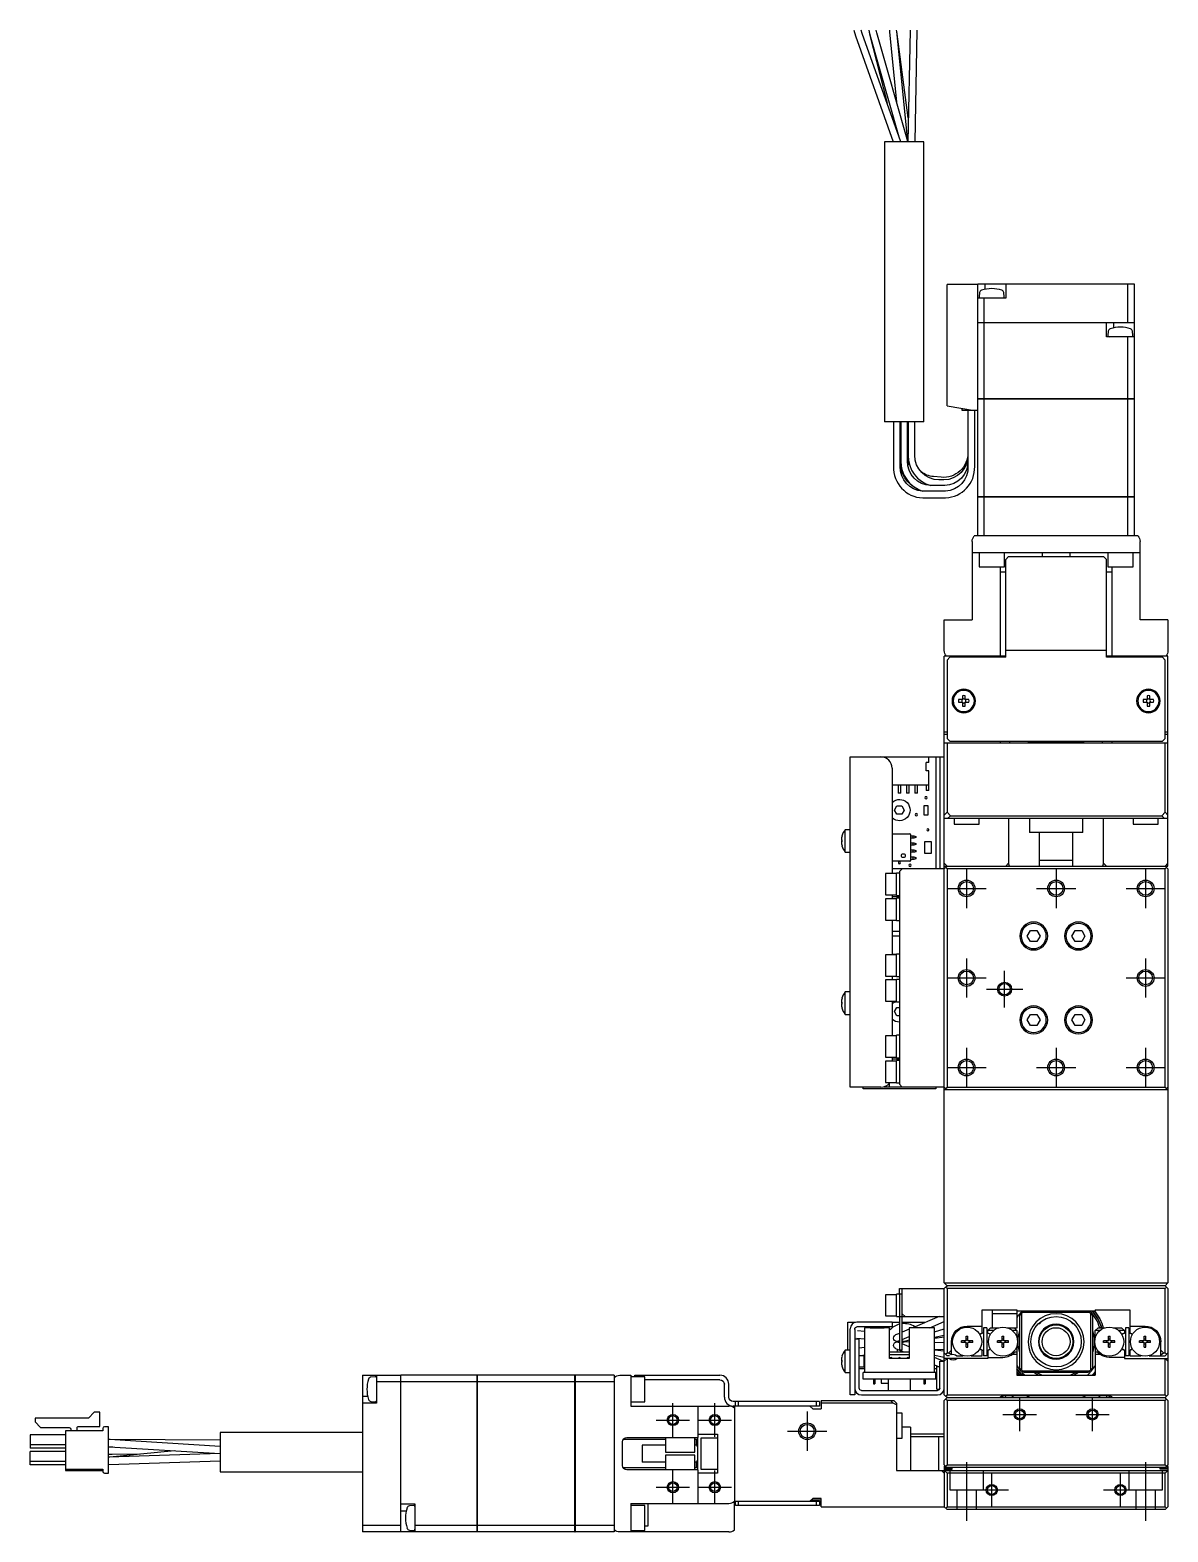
# Model space of a CAD drawing. Extents: x 0 to 1102, y -8 to 887.
# Drawn here: x 322.8 to 526.2, y 10 to 278.4 of the extents above; entities that cross this region are included whole.
import ezdxf

# ---------------------------------------------------------------- set-up
doc = ezdxf.new("R2010")
doc.units = 0
doc.header["$LTSCALE"] = 0.5
doc.linetypes.add('CENTER', pattern=[50.8, 31.75, -6.35, 6.35, -6.35])
doc.linetypes.add('DASHED', pattern=[19.05, 12.7, -6.35])
for name, color, linetype in [('MSM_CENTER', 1, 'CENTER'), ('MSM_CONTINUOUS', 7, 'CONTINUOUS'), ('MSM_DASHED', 4, 'DASHED'), ('MSM_NARROW', 5, 'CONTINUOUS')]:
    doc.layers.add(name, color=color, linetype=linetype)

msp = doc.modelspace()

# ---------------------------------------------------------------- linework, layer by layer
at = {"layer": 'MSM_CENTER'}
for p, q in [((490.18, 128.5), (490.18, 121.5)), ((506.18, 128.5), (506.18, 121.5)), ((522.18, 128.5), (522.18, 121.5)), ((486.68, 125), (493.68, 125)), ((502.68, 125), (509.68, 125)), ((518.68, 125), (525.68, 125)), ((490.18, 112.5), (490.18, 105.5)), ((496.98, 103.75), (496.98, 110.25)), ((522.18, 112.5), (522.18, 105.5)), ((486.68, 109), (493.68, 109)), ((518.68, 109), (525.68, 109)), ((493.73, 107), (500.23, 107)), ((490.18, 96.5), (490.18, 89.5)), ((506.18, 96.5), (506.18, 89.5)), ((522.18, 96.5), (522.18, 89.5)), ((486.68, 93), (493.68, 93)), ((502.68, 93), (509.68, 93)), ((518.68, 93), (525.68, 93)), ((437.68, 27), (437.68, 33)), ((445.18, 27), (445.18, 33)), ((499.68, 28), (499.68, 34)), ((512.68, 28), (512.68, 34)), ((434.68, 30), (440.68, 30)), ((442.18, 30), (448.18, 30)), ((461.68, 31.5), (461.68, 24.5)), ((496.68, 31), (502.68, 31)), ((509.68, 31), (515.68, 31)), ((458.18, 28), (465.18, 28)), ((490.18, 22.5), (490.18, 12)), ((522.18, 22.5), (522.18, 12)), ((437.68, 15), (437.68, 21)), ((445.18, 15), (445.18, 21)), ((494.68, 14.5), (494.68, 20.5)), ((517.68, 14.5), (517.68, 20.5)), ((434.68, 18), (440.68, 18)), ((442.18, 18), (448.18, 18)), ((491.68, 17.5), (497.68, 17.5)), ((514.68, 17.5), (520.68, 17.5))]:
    msp.add_line(p, q, dxfattribs=at)
at = {"layer": 'MSM_CONTINUOUS'}
for p, q in [((470.04, 278.4), (470.3, 277.37)), ((470.3, 277.37), (477.04, 258.4)), ((471.53, 277.8), (471.36, 278.4)), ((471.53, 277.8), (471.36, 278.4)), ((478.41, 258.4), (471.53, 277.8)), ((472.71, 278.4), (472.85, 277.64)), ((472.72, 278.4), (472.89, 277.55)), ((472.85, 277.64), (475.96, 265.33)), ((472.89, 277.55), (478.08, 259.34)), ((474.14, 277.91), (474.03, 278.4)), ((479.68, 258.49), (474.14, 277.91)), ((476.38, 278.4), (476.41, 277.99)), ((476.41, 277.99), (477.65, 265.58)), ((477.71, 278.12), (477.68, 278.4)), ((479.76, 262.7), (477.71, 278.16)), ((479.67, 258.52), (477.71, 278.12)), ((480.07, 278.32), (479.68, 258.4)), ((480.07, 278.4), (480.07, 278.32)), ((480.07, 278.4), (480.07, 278.25)), ((480.98, 258.4), (481.37, 278.29)), ((481.37, 278.29), (481.37, 278.4)), ((482.53, 258.4), (475.53, 258.4)), ((475.53, 258.4), (475.53, 208.4)), ((482.53, 208.4), (482.53, 258.4)), ((486.68, 211.26), (486.68, 232.9)), ((492.18, 232.9), (486.68, 232.9)), ((492.18, 195), (492.18, 233)), ((520.18, 233), (492.18, 233)), ((492.51, 231.48), (492.44, 230.71)), ((493.43, 233), (493.43, 232.06)), ((496.91, 230.71), (496.84, 231.48)), ((497.18, 233), (497.18, 230.5)), ((519.02, 226.11), (519.02, 233)), ((520.18, 226.11), (520.18, 233)), ((497.18, 230.5), (492.18, 230.5)), ((493.33, 226.11), (493.33, 230.5)), ((492.18, 226.11), (520.18, 226.11)), ((520.18, 226.1), (492.18, 226.1)), ((492.19, 226.1), (492.19, 226.11)), ((493.33, 226.1), (493.33, 226.11)), ((493.33, 212.5), (493.33, 226.1)), ((515.18, 223.6), (515.18, 226.1)), ((516.43, 226.1), (516.43, 225.17)), ((519.01, 226.1), (519.01, 226.11)), ((520.17, 226.1), (520.17, 226.11)), ((520.18, 212.5), (520.18, 226.1)), ((520.18, 223.6), (515.18, 223.6)), ((515.51, 224.59), (515.44, 223.82)), ((519.02, 212.5), (519.02, 223.6)), ((519.91, 223.82), (519.84, 224.59)), ((492.18, 212.5), (520.18, 212.5)), ((520.18, 212.49), (492.18, 212.49)), ((492.19, 212.5), (492.19, 212.49)), ((493.33, 212.5), (493.33, 212.49)), ((493.33, 195), (493.33, 212.49)), ((519.01, 212.5), (519.01, 212.49)), ((519.02, 195), (519.02, 212.49)), ((520.17, 212.5), (520.17, 212.49)), ((520.18, 195), (520.18, 212.49)), ((486.68, 211.26), (491.58, 210.4)), ((489.38, 210.4), (489.38, 210.79)), ((492.18, 210.4), (489.38, 210.4)), ((490.43, 210.4), (490.43, 200.4)), ((491.63, 200.4), (491.63, 210.4)), ((482.53, 208.4), (475.53, 208.4)), ((477.13, 208.4), (477.13, 200.4)), ((478.33, 200.4), (478.33, 208.4)), ((478.43, 208.4), (478.43, 201.4)), ((479.63, 201.4), (479.63, 208.4)), ((479.73, 208.4), (479.73, 201.4)), ((480.93, 202.4), (480.93, 208.4)), ((479.78, 200.69), (479.63, 201.9)), ((479.73, 201.4), (479.78, 200.69)), ((490.43, 202.88), (490.42, 202.64)), ((478.53, 199.86), (478.76, 199.46)), ((479.78, 200.69), (479.78, 200.67)), ((479.78, 200.67), (479.78, 200.69)), ((482.33, 196.01), (482.37, 196)), ((486.42, 196), (482.33, 196)), ((486.26, 197), (483.79, 197)), ((485.66, 198.48), (484.27, 198.6)), ((486.11, 198), (485.24, 198)), ((482.33, 194.8), (486.42, 194.8)), ((492.18, 195), (520.18, 195)), ((492.18, 188), (492.18, 194.99)), ((520.18, 194.99), (492.18, 194.99)), ((492.19, 195), (492.19, 194.99)), ((493.33, 195), (493.33, 194.99)), ((493.33, 188), (493.33, 194.99)), ((519.01, 195), (519.01, 194.99)), ((519.02, 188), (519.02, 194.99)), ((520.17, 195), (520.17, 194.99)), ((520.18, 188), (520.18, 194.99)), ((520.79, 188), (491.56, 188)), ((491.18, 187), (491.18, 173)), ((521.18, 173), (521.18, 187)), ((521.18, 185), (491.18, 185)), ((492.43, 185), (492.43, 182.5)), ((496.93, 182.5), (496.93, 185)), ((497.68, 184.3), (497.18, 183.8)), ((497.18, 166.3), (497.18, 183.8)), ((497.68, 184.3), (514.68, 184.3)), ((503.68, 185), (503.68, 184.3)), ((508.68, 184.3), (508.68, 185)), ((515.18, 183.8), (514.68, 184.3)), ((515.18, 166.3), (515.18, 183.8)), ((515.43, 185), (515.43, 182.5)), ((519.93, 182.5), (519.93, 185)), ((492.43, 182.5), (496.93, 182.5)), ((496.18, 182.5), (496.18, 166.3)), ((497.18, 181.5), (496.18, 181.5)), ((516.18, 181.5), (515.18, 181.5)), ((515.43, 182.5), (519.93, 182.5)), ((516.18, 166.3), (516.18, 182.5)), ((486.18, 167.5), (486.18, 173)), ((486.18, 173), (491.18, 173)), ((526.18, 173), (521.18, 173)), ((526.18, 173), (526.18, 167.5)), ((497.18, 166.5), (486.18, 166.5)), ((486.18, 54.5), (486.18, 166.5)), ((515.18, 167.5), (497.18, 167.5)), ((526.18, 166.5), (515.18, 166.5)), ((526.18, 129), (526.18, 166.5)), ((487.18, 166.3), (486.68, 165.8)), ((486.68, 165.8), (486.68, 151.8)), ((497.18, 166.3), (487.18, 166.3)), ((525.18, 166.3), (515.18, 166.3)), ((525.68, 165.8), (525.18, 166.3)), ((525.68, 151.8), (525.68, 165.8)), ((489.44, 158.74), (488.76, 158.74)), ((489.44, 159.42), (489.44, 158.74)), ((489.92, 158.74), (489.92, 159.42)), ((490.59, 158.74), (489.92, 158.74)), ((522.44, 158.74), (521.76, 158.74)), ((522.44, 159.42), (522.44, 158.74)), ((522.92, 158.74), (522.92, 159.42)), ((523.59, 158.74), (522.92, 158.74)), ((488.76, 158.26), (489.44, 158.26)), ((489.44, 158.26), (489.44, 157.58)), ((489.92, 158.26), (490.59, 158.26)), ((489.92, 157.58), (489.92, 158.26)), ((521.76, 158.26), (522.44, 158.26)), ((522.44, 158.26), (522.44, 157.58)), ((522.92, 158.26), (523.59, 158.26)), ((522.92, 157.58), (522.92, 158.26)), ((486.18, 153), (486.68, 153)), ((525.68, 153), (526.18, 153)), ((486.68, 152.5), (486.18, 152.5)), ((486.18, 151), (526.18, 151)), ((486.68, 151.8), (487.18, 151.3)), ((486.68, 151), (486.68, 138.61)), ((487.18, 151.3), (525.18, 151.3)), ((496.18, 151.3), (496.18, 151)), ((497.93, 151), (497.93, 151.3)), ((501.18, 151.3), (501.18, 151.2)), ((501.18, 151.2), (511.18, 151.2)), ((501.18, 151.2), (501.38, 151)), ((510.98, 151), (511.18, 151.2)), ((511.18, 151.2), (511.18, 151.3)), ((514.43, 151.3), (514.43, 151)), ((516.18, 151), (516.18, 151.3)), ((525.18, 151.3), (525.68, 151.8)), ((526.18, 152.5), (525.68, 152.5)), ((525.68, 138.61), (525.68, 151)), ((469.38, 89.5), (469.38, 148.5)), ((469.38, 148.5), (486.18, 148.5)), ((483.43, 147.5), (483.43, 148.5)), ((484.68, 148.5), (484.68, 128.5)), ((485.38, 148.5), (485.38, 128.5)), ((476.88, 146.5), (476.88, 127.65)), ((483.43, 147.5), (482.93, 147.5)), ((482.93, 146), (482.93, 147.5)), ((483.43, 146), (482.93, 146)), ((483.43, 142.5), (483.43, 146)), ((476.88, 143.5), (483.43, 143.5)), ((476.93, 142), (476.93, 143.5)), ((477.93, 143.5), (477.93, 142)), ((478.43, 142), (478.43, 143.5)), ((479.43, 143.5), (479.43, 142)), ((479.93, 142), (479.93, 143.5)), ((480.93, 143.5), (480.93, 142)), ((481.43, 142), (481.43, 143.5)), ((482.93, 143.5), (482.93, 142.5)), ((483.43, 142.5), (482.93, 142.5)), ((476.93, 142), (476.88, 142)), ((477.31, 139), (477.74, 139.75)), ((477.74, 139.75), (478.61, 139.75)), ((478.43, 142), (477.93, 142)), ((478.61, 139.75), (479.04, 139)), ((479.93, 142), (479.43, 142)), ((481.43, 142), (480.93, 142)), ((482.54, 139.78), (482.54, 138.18)), ((483.34, 139.78), (482.54, 139.78)), ((483.34, 138.18), (483.34, 139.78)), ((477.74, 138.25), (477.31, 139)), ((478.61, 138.25), (477.74, 138.25)), ((479.04, 139), (478.61, 138.25)), ((482.54, 138.18), (483.34, 138.18)), ((486.18, 138.11), (486.68, 138.61)), ((526.18, 137.5), (486.18, 137.5)), ((486.68, 138.61), (487.29, 138)), ((487.29, 138), (486.79, 137.5)), ((487.29, 138), (525.06, 138)), ((487.93, 137.5), (487.93, 136.5)), ((492.43, 136.5), (492.43, 137.5)), ((497.69, 137.5), (497.69, 129.5)), ((501.43, 137.5), (501.43, 135)), ((510.93, 135), (510.93, 137.5)), ((514.66, 129.5), (514.66, 137.5)), ((519.93, 137.5), (519.93, 136.5)), ((524.43, 136.5), (524.43, 137.5)), ((525.06, 138), (525.68, 138.61)), ((525.56, 137.5), (525.06, 138)), ((525.68, 138.61), (526.18, 138.11)), ((467.9, 134.39), (467.91, 134.39)), ((468.48, 131.5), (468.48, 135.5)), ((469.38, 135.5), (468.48, 135.5)), ((476.88, 134.76), (480.03, 134.76)), ((480.13, 134.66), (480.13, 129.96)), ((480.13, 134.43), (480.86, 134.43)), ((480.57, 134.43), (480.57, 134)), ((480.86, 134.43), (480.93, 134.31)), ((480.93, 134.31), (481.18, 134.31)), ((481.18, 134.11), (481.18, 134.31)), ((487.93, 136.5), (492.43, 136.5)), ((510.93, 135), (501.43, 135)), ((503.18, 135), (503.18, 129)), ((509.18, 129), (509.18, 135)), ((519.93, 136.5), (524.43, 136.5)), ((467.79, 133.68), (467.91, 133.68)), ((467.91, 133.32), (467.79, 133.32)), ((467.91, 132.61), (467.9, 132.61)), ((467.91, 133.68), (467.91, 133.32)), ((480.86, 134), (480.13, 134)), ((480.13, 133.16), (480.86, 133.16)), ((480.86, 132.73), (480.13, 132.73)), ((480.13, 131.89), (480.86, 131.89)), ((480.57, 133.16), (480.57, 132.73)), ((480.57, 131.89), (480.57, 131.46)), ((480.93, 134.11), (480.86, 134)), ((480.86, 133.16), (480.93, 133.04)), ((480.93, 132.84), (480.86, 132.73)), ((480.86, 131.89), (480.93, 131.77)), ((480.93, 131.57), (480.86, 131.46)), ((481.18, 134.11), (480.93, 134.11)), ((480.93, 133.04), (481.18, 133.04)), ((481.18, 132.84), (480.93, 132.84)), ((480.93, 131.77), (481.18, 131.77)), ((481.18, 131.57), (480.93, 131.57)), ((481.18, 132.84), (481.18, 133.04)), ((481.18, 131.57), (481.18, 131.77)), ((482.63, 133.31), (482.63, 131.31)), ((483.88, 133.31), (482.63, 133.31)), ((483.88, 131.31), (483.88, 133.31)), ((468.48, 131.5), (469.38, 131.5)), ((480.03, 129.86), (476.88, 129.86)), ((480.86, 131.46), (480.13, 131.46)), ((480.13, 130.62), (480.86, 130.62)), ((480.86, 130.19), (480.13, 130.19)), ((480.57, 130.62), (480.57, 130.19)), ((480.86, 130.62), (480.93, 130.5)), ((480.93, 130.3), (480.86, 130.19)), ((480.93, 130.5), (481.18, 130.5)), ((481.18, 130.3), (480.93, 130.3)), ((481.18, 130.3), (481.18, 130.5)), ((482.63, 131.31), (483.88, 131.31)), ((486.68, 129), (486.18, 129.5)), ((486.18, 129), (526.18, 129)), ((486.18, 128.5), (486.68, 129)), ((497.69, 129.5), (497.19, 129)), ((497.87, 129), (497.69, 129.5)), ((509.18, 130), (503.18, 130)), ((514.66, 129.5), (514.48, 129)), ((515.16, 129), (514.66, 129.5)), ((526.18, 129.5), (525.68, 129)), ((525.68, 129), (525.93, 128.75)), ((475.68, 127.65), (475.68, 123.85)), ((477.68, 127.65), (475.68, 127.65)), ((486.18, 128.5), (476.88, 128.5)), ((477.68, 123.75), (477.68, 127.75)), ((478.18, 127.75), (477.68, 127.75)), ((478.68, 128.5), (478.18, 128)), ((478.18, 128), (478.18, 90)), ((486.68, 128.5), (486.43, 128.75)), ((486.68, 128.5), (486.68, 89.5)), ((525.68, 128.5), (486.68, 128.5)), ((525.93, 128.75), (525.68, 128.5)), ((525.68, 89.5), (525.68, 128.5)), ((525.93, 128.75), (526.18, 128.5)), ((526.18, 128.5), (526.18, 54.5)), ((475.68, 123.85), (477.68, 123.85)), ((476.88, 123.85), (476.88, 123.15)), ((478.18, 123.5), (476.88, 123.5)), ((477.68, 123.75), (478.18, 123.75)), ((475.68, 123.15), (475.68, 119.35)), ((477.68, 123.15), (475.68, 123.15)), ((477.68, 119.25), (477.68, 123.25)), ((478.18, 123.25), (477.68, 123.25)), ((475.68, 119.35), (477.68, 119.35)), ((476.88, 119.35), (476.88, 113.15)), ((477.68, 119.25), (478.18, 119.25)), ((476.88, 117.37), (478.18, 117.37)), ((478.18, 116.45), (476.88, 116.45)), ((501.02, 116.5), (501.6, 117.5)), ((501.6, 115.5), (501.02, 116.5)), ((501.6, 117.5), (502.75, 117.5)), ((502.75, 115.5), (501.6, 115.5)), ((502.75, 117.5), (503.33, 116.5)), ((503.33, 116.5), (502.75, 115.5)), ((509.02, 116.5), (509.6, 117.5)), ((509.6, 115.5), (509.02, 116.5)), ((509.6, 117.5), (510.75, 117.5)), ((510.75, 115.5), (509.6, 115.5)), ((510.75, 117.5), (511.33, 116.5)), ((511.33, 116.5), (510.75, 115.5)), ((475.68, 113.15), (475.68, 109.35)), ((477.68, 113.15), (475.68, 113.15)), ((476.88, 113.25), (477.68, 113.25)), ((477.68, 109.25), (477.68, 113.25)), ((478.18, 113.25), (477.68, 113.25)), ((475.68, 109.35), (477.68, 109.35)), ((475.68, 108.65), (475.68, 104.85)), ((477.68, 108.65), (475.68, 108.65)), ((476.88, 109.35), (476.88, 108.65)), ((477.68, 109.25), (478.18, 109.25)), ((477.68, 104.75), (477.68, 108.75)), ((478.18, 108.75), (477.68, 108.75)), ((467.79, 104.68), (467.91, 104.68)), ((467.9, 105.39), (467.91, 105.39)), ((467.91, 104.68), (467.91, 104.32)), ((468.48, 102.5), (468.48, 106.5)), ((469.38, 106.5), (468.48, 106.5)), ((475.68, 104.85), (477.68, 104.85)), ((476.88, 104.85), (476.88, 98.65)), ((477.68, 104.75), (478.18, 104.75)), ((467.91, 104.32), (467.79, 104.32)), ((467.91, 103.61), (467.9, 103.61)), ((468.48, 102.5), (469.38, 102.5)), ((477.31, 103), (477.74, 103.75)), ((477.74, 102.25), (477.31, 103)), ((477.74, 103.75), (478.18, 103.75)), ((478.18, 102.25), (477.74, 102.25)), ((501.02, 101.5), (501.6, 102.5)), ((501.6, 102.5), (502.75, 102.5)), ((502.75, 102.5), (503.33, 101.5)), ((509.02, 101.5), (509.6, 102.5)), ((509.6, 102.5), (510.75, 102.5)), ((510.75, 102.5), (511.33, 101.5)), ((501.6, 100.5), (501.02, 101.5)), ((502.75, 100.5), (501.6, 100.5)), ((503.33, 101.5), (502.75, 100.5)), ((509.6, 100.5), (509.02, 101.5)), ((510.75, 100.5), (509.6, 100.5)), ((511.33, 101.5), (510.75, 100.5)), ((475.68, 98.65), (475.68, 94.85)), ((477.68, 98.65), (475.68, 98.65)), ((477.68, 98.67), (476.88, 98.67)), ((477.68, 94.75), (477.68, 98.75)), ((478.18, 98.75), (477.68, 98.75)), ((475.68, 94.85), (477.68, 94.85)), ((475.68, 94.15), (475.68, 90.35)), ((477.68, 94.15), (475.68, 94.15)), ((476.88, 94.85), (476.88, 94.15)), ((478.18, 94.5), (476.88, 94.5)), ((477.68, 94.75), (478.18, 94.75)), ((477.68, 90.25), (477.68, 94.25)), ((478.18, 94.25), (477.68, 94.25)), ((474.88, 89.5), (469.38, 89.5)), ((471.68, 89.2), (471.68, 89.5)), ((484.68, 89.2), (471.68, 89.2)), ((475.43, 89.58), (475.43, 89.5)), ((486.18, 89.5), (475.43, 89.5)), ((475.68, 90.35), (477.68, 90.35)), ((476.43, 89.5), (476.43, 90.24)), ((477.68, 90.25), (478.18, 90.25)), ((478.18, 90), (478.68, 89.5)), ((484.68, 89.5), (484.68, 89.2)), ((486.43, 89.25), (486.18, 89.5)), ((526.18, 89), (486.18, 89)), ((486.43, 89.25), (486.68, 89.5)), ((486.68, 89), (486.43, 89.25)), ((486.68, 89.5), (525.68, 89.5)), ((525.68, 89.5), (525.93, 89.25)), ((526.18, 89.5), (525.68, 89)), ((486.18, 54.5), (526.18, 54.5)), ((486.68, 54), (486.18, 54.5)), ((486.43, 53.75), (486.18, 53.5)), ((486.43, 53.75), (486.68, 54)), ((486.68, 53.5), (486.43, 53.75)), ((525.68, 54), (486.68, 54)), ((526.18, 54.5), (525.68, 54)), ((526.18, 53.5), (525.68, 54)), ((525.93, 53.75), (525.68, 53.5)), ((475.68, 52.4), (475.68, 48.6)), ((477.68, 52.4), (475.68, 52.4)), ((477.68, 48.5), (477.68, 52.5)), ((478.68, 52.5), (477.68, 52.5)), ((478.18, 52.5), (478.18, 53.5)), ((478.18, 53.5), (486.18, 53.5)), ((478.18, 52.5), (478.18, 42.5)), ((478.68, 42.5), (478.68, 53.5)), ((486.18, 34.5), (486.18, 53.5)), ((486.68, 53.5), (486.68, 42)), ((525.68, 53.5), (486.68, 53.5)), ((525.68, 42), (525.68, 53.5)), ((526.18, 53.5), (526.18, 34.5)), ((475.68, 48.6), (477.68, 48.6)), ((477.68, 48.5), (486.18, 48.5)), ((479.18, 48.5), (478.68, 49)), ((485.25, 48.5), (480.55, 46.5)), ((492.98, 49.7), (499.18, 49.7)), ((492.98, 45.55), (492.98, 49.7)), ((494.73, 49.7), (494.73, 46.5)), ((499.23, 49), (494.73, 49)), ((499.18, 49.7), (499.18, 49.5)), ((499.18, 49.5), (513.18, 49.5)), ((499.23, 46.5), (499.23, 49.5)), ((499.68, 48.7), (500.48, 49.5)), ((499.68, 39.3), (499.68, 48.7)), ((499.98, 49), (499.98, 39)), ((512.18, 49.2), (500.18, 49.2)), ((511.88, 49.5), (512.68, 48.7)), ((512.38, 39), (512.38, 49)), ((512.68, 48.7), (512.68, 39.3)), ((513.18, 49.7), (519.38, 49.7)), ((513.18, 49.7), (513.18, 49.5)), ((519.38, 49.7), (519.38, 45.55)), ((468.93, 42.5), (468.93, 47.47)), ((468.93, 47.47), (470.3, 47.47)), ((469.38, 34.5), (469.38, 46.3)), ((470.18, 46.2), (470.18, 34.5)), ((476.88, 47.5), (470.58, 47.5)), ((470.68, 46.7), (476.88, 46.7)), ((471.93, 45.83), (470.68, 45.95)), ((471.93, 46.5), (471.93, 38.5)), ((472.93, 46.5), (471.93, 46.5)), ((472.93, 46.5), (472.93, 46.4)), ((475.43, 46.4), (472.93, 46.4)), ((473.73, 46.4), (473.73, 46.5)), ((474.63, 46.5), (473.73, 46.5)), ((474.1, 46.4), (474.1, 46.5)), ((474.25, 46.4), (474.25, 46.5)), ((474.63, 46.4), (474.63, 46.5)), ((475.43, 46.5), (475.43, 46.4)), ((476.43, 46.5), (475.43, 46.5)), ((476.43, 41), (476.43, 46.5)), ((476.88, 47.5), (476.88, 46.7)), ((476.88, 47.47), (478.18, 47.47)), ((478.68, 47.47), (482.82, 47.47)), ((479.93, 46.24), (478.68, 45.71)), ((479.93, 46.5), (479.93, 41)), ((484.43, 46.5), (479.93, 46.5)), ((483.61, 46.5), (486.18, 47.59)), ((484.43, 38.5), (484.43, 46.5)), ((484.43, 45.75), (486.18, 46.31)), ((486.18, 47.57), (486.04, 47.53)), ((490.28, 46.8), (492.98, 46.8)), ((493.18, 46.5), (493.18, 41.5)), ((493.78, 46.5), (493.18, 46.5)), ((493.78, 46.5), (493.78, 41.5)), ((493.98, 46), (494.48, 46.5)), ((493.98, 45.55), (493.98, 46)), ((495.01, 46), (493.98, 46)), ((494.48, 46.5), (495.96, 46.5)), ((497.39, 46.5), (499.23, 46.5)), ((499.18, 46), (498.34, 46)), ((498.68, 46.5), (499.18, 46)), ((499.18, 46), (499.18, 44.71)), ((503.2, 47.2), (503.01, 47.2)), ((503.2, 47.2), (503.43, 47.43)), ((503.26, 47.43), (503.43, 47.43)), ((503.43, 47.43), (503.43, 47.56)), ((503.43, 47.56), (503.43, 47.56)), ((507.24, 46.97), (507.24, 46.97)), ((508.93, 47.56), (508.93, 47.43)), ((508.93, 47.43), (509.09, 47.43)), ((508.93, 47.43), (509.15, 47.2)), ((509.34, 47.2), (509.15, 47.2)), ((513.18, 46), (513.68, 46.5)), ((514.01, 46), (513.18, 46)), ((513.18, 44.71), (513.18, 46)), ((513.68, 46.5), (514.96, 46.5)), ((516.39, 46.5), (517.88, 46.5)), ((518.38, 46), (517.34, 46)), ((517.88, 46.5), (518.38, 46)), ((518.38, 46), (518.38, 45.55)), ((518.58, 46.5), (518.58, 41.5)), ((519.18, 46.5), (518.58, 46.5)), ((519.18, 46.5), (519.18, 41.5)), ((519.38, 46.8), (522.08, 46.8)), ((470.18, 44.5), (470.98, 44.5)), ((470.57, 44.65), (471.93, 44.53)), ((470.98, 35.7), (470.98, 44.5)), ((471.93, 42.99), (470.98, 42.82)), ((478.18, 45.49), (477.49, 45.2)), ((477.96, 44.1), (478.18, 44.19)), ((478.18, 43.81), (477.96, 43.9)), ((478.68, 44.4), (479.93, 44.93)), ((479.93, 43.07), (478.68, 43.6)), ((479.93, 43.93), (479.04, 43.95)), ((479.21, 44.08), (479.93, 44.31)), ((484.43, 44.82), (486.18, 45.16)), ((486.18, 44.8), (484.43, 44.55)), ((486.18, 43.8), (484.43, 43.84)), ((484.78, 44.89), (484.78, 44.6)), ((487.48, 41.7), (487.48, 44)), ((489.28, 43.86), (489.28, 44.15)), ((490.07, 44.15), (489.28, 44.15)), ((490.07, 43.86), (489.28, 43.86)), ((489.81, 44.15), (489.81, 43.86)), ((490.13, 45), (490.42, 45)), ((490.13, 44.21), (490.13, 45)), ((490.42, 44.47), (490.13, 44.47)), ((490.13, 43), (490.13, 43.8)), ((490.42, 43.53), (490.13, 43.53)), ((490.13, 43), (490.42, 43)), ((490.42, 44.21), (490.42, 45)), ((490.42, 43), (490.42, 43.8)), ((491.28, 44.15), (490.48, 44.15)), ((491.28, 43.86), (490.48, 43.86)), ((490.75, 43.86), (490.75, 44.15)), ((491.28, 43.86), (491.28, 44.15)), ((492.72, 45.4), (492.98, 45.55)), ((494.27, 45.38), (493.98, 45.55)), ((495.68, 43.86), (495.68, 44.15)), ((496.47, 44.15), (495.68, 44.15)), ((496.47, 43.86), (495.68, 43.86)), ((496.21, 44.15), (496.21, 43.86)), ((496.53, 45), (496.82, 45)), ((496.53, 44.21), (496.53, 45)), ((496.82, 44.47), (496.53, 44.47)), ((496.53, 43), (496.53, 43.8)), ((496.82, 43.53), (496.53, 43.53)), ((496.53, 43), (496.82, 43)), ((496.82, 44.21), (496.82, 45)), ((496.82, 43), (496.82, 43.8)), ((497.68, 44.15), (496.88, 44.15)), ((497.68, 43.86), (496.88, 43.86)), ((497.15, 43.86), (497.15, 44.15)), ((497.68, 43.86), (497.68, 44.15)), ((499.18, 43.29), (499.18, 38)), ((508.98, 45.38), (508.98, 45.44)), ((508.98, 45.38), (509.04, 45.31)), ((513.18, 43.29), (513.18, 38)), ((514.68, 43.86), (514.68, 44.15)), ((515.47, 44.15), (514.68, 44.15)), ((515.47, 43.86), (514.68, 43.86)), ((515.21, 44.15), (515.21, 43.86)), ((515.53, 45), (515.82, 45)), ((515.53, 44.21), (515.53, 45)), ((515.82, 44.47), (515.53, 44.47)), ((515.53, 43), (515.53, 43.8)), ((515.82, 43.53), (515.53, 43.53)), ((515.53, 43), (515.82, 43)), ((515.82, 44.21), (515.82, 45)), ((515.82, 43), (515.82, 43.8)), ((516.68, 44.15), (515.88, 44.15)), ((516.68, 43.86), (515.88, 43.86)), ((516.15, 43.86), (516.15, 44.15)), ((516.68, 43.86), (516.68, 44.15)), ((518.08, 45.38), (518.38, 45.55)), ((519.38, 45.55), (519.64, 45.4)), ((521.08, 43.86), (521.08, 44.15)), ((521.87, 44.15), (521.08, 44.15)), ((521.87, 43.86), (521.08, 43.86)), ((521.61, 44.15), (521.61, 43.86)), ((521.93, 45), (522.22, 45)), ((521.93, 44.21), (521.93, 45)), ((522.22, 44.47), (521.93, 44.47)), ((521.93, 43), (521.93, 43.8)), ((522.22, 43.53), (521.93, 43.53)), ((521.93, 43), (522.22, 43)), ((522.22, 44.21), (522.22, 45)), ((522.22, 43), (522.22, 43.8)), ((523.08, 44.15), (522.28, 44.15)), ((523.08, 43.86), (522.28, 43.86)), ((522.55, 43.86), (522.55, 44.15)), ((523.08, 43.86), (523.08, 44.15)), ((524.88, 41.5), (524.88, 44)), ((467.79, 40.68), (467.91, 40.68)), ((467.91, 40.32), (467.79, 40.32)), ((467.9, 41.39), (467.91, 41.39)), ((467.91, 40.68), (467.91, 40.32)), ((468.48, 38.5), (468.48, 42.5)), ((469.38, 42.5), (468.48, 42.5)), ((470.98, 41.5), (471.93, 41.67)), ((471.88, 41.5), (470.98, 41.5)), ((471.88, 39.5), (471.88, 41.5)), ((471.93, 41.45), (471.88, 41.5)), ((476.43, 42.2), (479.93, 42.2)), ((476.43, 41.7), (479.93, 41.7)), ((479.93, 41), (476.43, 41)), ((477.49, 42.8), (478.9, 42.2)), ((478.68, 42.5), (478.18, 42.5)), ((484.43, 42.64), (486.18, 42.6)), ((486.18, 42.31), (484.43, 42.46)), ((486.18, 41.17), (484.43, 41.55)), ((485.97, 40.5), (484.43, 41.16)), ((484.78, 42.63), (484.78, 42.43)), ((485.38, 35.7), (485.38, 40.5)), ((485.38, 40.5), (486.18, 40.5)), ((486.18, 42), (486.43, 41.75)), ((493.98, 41), (486.18, 41)), ((486.68, 41), (486.18, 40.5)), ((486.43, 41.75), (486.68, 42)), ((486.68, 41.5), (486.43, 41.75)), ((486.68, 42), (486.98, 42)), ((487.11, 41.5), (486.68, 41.5)), ((486.68, 41), (486.68, 34.5)), ((487.48, 42.5), (486.98, 42)), ((486.98, 42), (487.42, 41.69)), ((487.48, 41.7), (487.42, 41.69)), ((488.44, 41.5), (489.56, 41.5)), ((490.99, 41.5), (492.98, 41.5)), ((492.98, 42.45), (492.72, 42.6)), ((492.98, 41.5), (492.98, 42.45)), ((493.78, 41.5), (493.18, 41.5)), ((493.98, 42.45), (494.2, 42.58)), ((493.98, 42.45), (493.98, 41)), ((493.98, 41.2), (496.68, 41.2)), ((499.18, 41.7), (498.27, 41.7)), ((498.82, 42.2), (499.18, 42.2)), ((507.24, 41.04), (507.24, 41.04)), ((509.04, 42.69), (508.98, 42.63)), ((508.98, 42.56), (508.98, 42.63)), ((513.18, 42.2), (513.53, 42.2)), ((514.08, 41.7), (513.18, 41.7)), ((518.38, 41.2), (515.68, 41.2)), ((518.38, 42.45), (518.15, 42.58)), ((518.38, 42.45), (518.38, 41)), ((518.38, 41), (526.18, 41)), ((519.18, 41.5), (518.58, 41.5)), ((519.64, 42.6), (519.38, 42.45)), ((519.38, 42.45), (519.38, 41.5)), ((519.38, 41.5), (521.36, 41.5)), ((522.79, 41.5), (525.68, 41.5)), ((525.38, 42), (524.88, 42.5)), ((524.88, 41.65), (525.38, 42)), ((525.38, 42), (525.68, 42)), ((525.68, 42), (525.93, 41.75)), ((526.18, 42), (525.68, 41.5)), ((525.68, 34.5), (525.68, 41)), ((526.18, 40.5), (525.68, 41)), ((382.18, 38), (382.18, 10)), ((382.18, 38), (389.07, 38)), ((384.47, 37.73), (383.7, 37.66)), ((384.68, 38), (384.68, 33)), ((389.07, 10), (389.07, 38)), ((389.08, 37.99), (389.07, 37.99)), ((402.68, 38), (389.08, 38)), ((389.08, 10), (389.08, 38)), ((402.68, 10), (402.68, 38)), ((402.68, 37.99), (402.69, 37.99)), ((420.18, 38), (402.69, 38)), ((402.69, 38), (402.69, 10)), ((420.18, 10), (420.18, 38)), ((420.18, 37.99), (420.19, 37.99)), ((427.18, 38), (420.19, 38)), ((420.19, 38), (420.19, 10)), ((427.18, 38), (427.18, 10)), ((428.18, 38), (430.18, 38)), ((430.18, 38), (430.18, 32.5)), ((432.68, 37.75), (430.18, 37.75)), ((430.88, 37.75), (430.88, 38)), ((430.88, 38), (446.08, 38)), ((431.38, 38), (431.38, 37.75)), ((432.68, 33.25), (432.68, 37.75)), ((467.91, 39.61), (467.9, 39.61)), ((468.48, 38.5), (469.38, 38.5)), ((470.98, 39.5), (471.88, 39.5)), ((470.98, 39.19), (471.93, 39.19)), ((471.68, 37.3), (471.68, 38.5)), ((484.68, 38.5), (471.68, 38.5)), ((471.88, 39.5), (471.93, 39.55)), ((484.43, 39.85), (485.25, 39.5)), ((484.43, 39.19), (484.78, 39.19)), ((484.68, 37.3), (484.68, 38.5)), ((484.78, 39.7), (484.78, 39.19)), ((484.88, 35.5), (484.88, 39.5)), ((485.38, 39.5), (484.88, 39.5)), ((499.18, 38), (513.18, 38)), ((500.48, 38.5), (499.68, 39.3)), ((500.18, 38.8), (512.18, 38.8)), ((511.88, 38.5), (500.48, 38.5)), ((512.68, 39.3), (511.88, 38.5)), ((389.07, 36.85), (384.68, 36.85)), ((389.08, 36.84), (389.07, 36.84)), ((402.68, 36.85), (389.08, 36.85)), ((402.68, 36.84), (402.69, 36.84)), ((420.18, 36.85), (402.69, 36.85)), ((420.18, 36.84), (420.19, 36.84)), ((427.18, 36.85), (420.19, 36.85)), ((446.08, 37.2), (432.68, 37.2)), ((446.88, 34.1), (446.88, 36.4)), ((447.68, 34.1), (447.68, 36.4)), ((471.38, 35.3), (484.98, 35.3)), ((484.68, 37.3), (471.68, 37.3)), ((473.55, 37.3), (473.55, 36.5)), ((473.55, 36.5), (473.8, 36.5)), ((473.8, 37.3), (473.8, 36.5)), ((474.93, 37.3), (474.93, 36.62)), ((474.93, 36.62), (476.18, 36.62)), ((476.18, 37.3), (476.18, 35.3)), ((480.18, 35.3), (480.18, 37.3)), ((482.55, 37.3), (482.55, 36.5)), ((482.55, 36.5), (482.8, 36.5)), ((482.8, 37.3), (482.8, 36.5)), ((484.88, 35.5), (485.32, 35.5)), ((382.18, 34.25), (383.12, 34.25)), ((384.68, 33), (382.18, 33)), ((383.7, 33.34), (384.47, 33.27)), ((430.18, 33.25), (432.68, 33.25)), ((430.18, 32.5), (447.68, 32.5)), ((442.18, 26.87), (442.18, 32.5)), ((463.88, 33.3), (448.48, 33.3)), ((463.88, 32.5), (448.48, 32.5)), ((448.68, 32.5), (448.68, 15.5)), ((448.88, 32.5), (448.88, 33.3)), ((449.38, 33.3), (449.38, 32.5)), ((462.68, 32), (462.18, 32.5)), ((463.38, 32.5), (463.38, 33.3)), ((463.88, 33.3), (463.88, 32.5)), ((464.18, 33.5), (464.18, 32)), ((464.18, 33.5), (477.18, 33.5)), ((477.06, 33), (464.18, 33)), ((470.18, 34.5), (469.38, 34.5)), ((471.38, 34.5), (484.98, 34.5)), ((477.06, 33), (476.56, 33.5)), ((477.68, 32.69), (477.06, 33)), ((477.18, 33.5), (477.68, 33)), ((477.68, 33), (477.68, 21)), ((486.18, 34.5), (486.43, 34.25)), ((486.68, 34), (486.18, 33.5)), ((486.18, 22), (486.18, 33.5)), ((486.43, 34.25), (486.68, 34.5)), ((486.68, 34), (486.43, 34.25)), ((486.68, 33.5), (486.43, 33.75)), ((486.68, 34.5), (525.68, 34.5)), ((486.68, 34), (525.68, 34)), ((486.68, 33.5), (486.68, 22)), ((525.68, 33.5), (486.68, 33.5)), ((496.53, 34.35), (496.18, 34)), ((515.83, 34.35), (496.53, 34.35)), ((516.18, 34), (515.83, 34.35)), ((525.68, 34.5), (525.93, 34.25)), ((526.18, 34.5), (525.68, 34)), ((525.93, 33.75), (525.68, 34)), ((525.93, 33.75), (525.68, 33.5)), ((525.68, 22), (525.68, 33.5)), ((526.18, 33.5), (525.93, 33.75)), ((526.18, 33.5), (526.18, 22)), ((323.67, 30.36), (323.67, 29.66)), ((333.21, 30.36), (323.67, 30.36)), ((323.67, 29.66), (324.67, 28.66)), ((334.23, 31.38), (333.21, 30.36)), ((335.23, 31.38), (334.23, 31.38)), ((335.23, 28.85), (335.23, 31.38)), ((462.68, 32), (464.18, 32)), ((478.68, 31.25), (477.68, 31.25)), ((478.68, 26.75), (478.68, 31.25)), ((322.78, 27.37), (322.78, 24.97)), ((329.13, 27.37), (322.78, 27.37)), ((324.67, 28.66), (329.8, 28.66)), ((335.76, 28.1), (329.13, 28.1)), ((329.13, 28.1), (329.13, 20.99)), ((330.08, 28.38), (330.08, 28.1)), ((331.23, 28.1), (331.23, 28.7)), ((331.38, 28.85), (335.23, 28.85)), ((335.76, 28.51), (335.76, 28.1)), ((336.78, 28.81), (336.06, 28.81)), ((336.78, 20.53), (336.78, 28.81)), ((356.78, 27.77), (356.78, 20.77)), ((382.18, 27.77), (356.78, 27.77)), ((429.48, 26.9), (441.88, 26.9)), ((436.38, 26.9), (436.38, 24.25)), ((441.58, 24.25), (441.58, 26.9)), ((442.08, 26.88), (442.08, 21.12)), ((442.08, 26.87), (442.17, 26.84)), ((442.18, 26.87), (442.08, 26.87)), ((442.18, 27.5), (445.68, 27.5)), ((445.68, 27.5), (445.68, 20.5)), ((480.18, 28.75), (478.68, 28.75)), ((480.18, 28.75), (480.18, 21)), ((486.18, 27.5), (480.18, 27.5)), ((486.18, 27), (480.18, 27)), ((485.18, 27), (485.18, 21)), ((329.13, 25.57), (322.78, 25.57)), ((329.13, 24.97), (322.78, 24.97)), ((329.13, 24.37), (322.78, 24.37)), ((322.78, 21.97), (322.78, 24.37)), ((337.11, 26.55), (336.78, 26.55)), ((336.98, 26.54), (336.78, 26.55)), ((336.78, 25.25), (336.9, 25.24)), ((336.78, 25.24), (337.56, 25.2)), ((336.9, 25.24), (356.76, 24)), ((356.78, 25.3), (336.98, 26.54)), ((348.62, 24.51), (337.06, 23.38)), ((356.78, 26.4), (337.11, 26.55)), ((428.68, 21.9), (428.68, 26.1)), ((436.38, 26.5), (428.78, 26.5)), ((432.18, 25.5), (432.18, 22.5)), ((436.38, 25.5), (432.18, 25.5)), ((436.38, 24.25), (441.58, 24.25)), ((441.88, 26.5), (441.58, 26.5)), ((441.88, 25.5), (441.58, 25.5)), ((441.88, 25.5), (441.88, 26.5)), ((442.08, 26.3), (441.88, 26.5)), ((441.88, 25.5), (442.08, 25.13)), ((442.68, 26.75), (442.68, 21.25)), ((445.68, 26.75), (442.68, 26.75)), ((477.68, 26.75), (478.68, 26.75)), ((329.13, 22.57), (322.78, 22.57)), ((329.13, 21.97), (322.78, 21.97)), ((337.44, 23.86), (336.78, 23.85)), ((337.06, 23.38), (336.78, 23.36)), ((336.85, 23.35), (336.78, 23.35)), ((336.78, 22.05), (336.89, 22.06)), ((356.78, 24), (336.85, 23.35)), ((336.89, 22.06), (356.78, 22.7)), ((342.3, 23.89), (337.44, 23.86)), ((428.78, 21.5), (436.38, 21.5)), ((436.38, 22.5), (432.18, 22.5)), ((441.58, 23.75), (436.38, 23.75)), ((436.38, 23.75), (436.38, 21.1)), ((441.58, 21.1), (441.58, 23.75)), ((441.88, 22.5), (441.58, 22.5)), ((441.58, 21.5), (441.88, 21.5)), ((442.08, 22.87), (441.88, 22.5)), ((441.88, 21.5), (441.88, 22.5)), ((441.88, 21.5), (442.08, 21.7)), ((486.18, 22), (486.43, 21.75)), ((486.18, 21.7), (486.28, 21.8)), ((486.18, 21.7), (486.18, 14.5)), ((486.28, 21.7), (486.28, 21.9)), ((486.43, 21.75), (486.68, 22)), ((486.43, 21.75), (486.68, 21.5)), ((486.68, 22), (525.68, 22)), ((525.68, 21.5), (486.68, 21.5)), ((487.58, 21.2), (487.58, 21.5)), ((524.78, 21.2), (524.78, 21.5)), ((525.68, 22), (525.93, 21.75)), ((525.68, 21.5), (525.93, 21.75)), ((525.93, 21.75), (526.18, 22)), ((526.08, 21.9), (526.08, 21.7)), ((526.08, 21.8), (526.18, 21.7)), ((526.18, 21.7), (526.18, 14.5)), ((329.13, 21.24), (335.76, 21.24)), ((329.13, 20.99), (335.76, 20.99)), ((335.76, 21.24), (335.76, 20.83)), ((336.06, 20.53), (336.78, 20.53)), ((356.78, 20.77), (382.18, 20.77)), ((441.88, 21.1), (429.48, 21.1)), ((442.16, 21.15), (442.08, 21.13)), ((442.18, 21.13), (442.08, 21.13)), ((442.18, 15.1), (442.18, 21.13)), ((445.68, 20.5), (442.18, 20.5)), ((442.68, 21.25), (445.68, 21.25)), ((477.68, 21), (526.18, 21)), ((485.68, 21), (486.18, 20.5)), ((486.18, 21.2), (487.58, 21.2)), ((486.68, 20.5), (486.18, 21)), ((486.58, 21.4), (487.28, 21.4)), ((525.68, 20.5), (486.68, 20.5)), ((486.68, 20.5), (486.68, 14.5)), ((526.18, 21.2), (524.78, 21.2)), ((525.08, 21.4), (525.78, 21.4)), ((526.18, 21), (525.68, 20.5)), ((525.68, 14.5), (525.68, 20.5)), ((389.08, 15), (391.58, 15)), ((389.08, 13.75), (390.01, 13.75)), ((391.36, 14.73), (390.59, 14.66)), ((391.58, 15), (391.58, 10)), ((430.18, 15.1), (447.68, 15.1)), ((430.18, 15.1), (430.18, 10)), ((432.68, 14.75), (430.18, 14.75)), ((432.68, 10.25), (432.68, 14.75)), ((433.18, 15.1), (433.18, 11.05)), ((448.68, 15.5), (463.88, 15.5)), ((448.68, 10.38), (448.68, 15.48)), ((448.88, 14.7), (448.88, 15.5)), ((463.88, 14.7), (448.88, 14.7)), ((449.38, 15.5), (449.38, 14.7)), ((462.18, 15.5), (462.68, 16)), ((462.43, 15.75), (464.18, 15.75)), ((464.18, 16), (462.68, 16)), ((463.38, 14.7), (463.38, 15.5)), ((463.88, 15.5), (463.88, 14.7)), ((464.18, 14.5), (464.18, 16)), ((464.18, 14.5), (486.18, 14.5)), ((486.18, 14.5), (486.68, 14)), ((486.43, 14.25), (486.68, 14.5)), ((486.68, 14.5), (525.68, 14.5)), ((525.68, 14), (486.68, 14)), ((525.68, 14.5), (525.93, 14.25)), ((525.68, 14), (525.93, 14.25)), ((525.93, 14.25), (526.18, 14.5)), ((389.07, 11.15), (382.18, 11.15)), ((389.08, 11.16), (389.07, 11.16)), ((402.68, 11.15), (391.58, 11.15)), ((402.68, 11.16), (402.69, 11.16)), ((420.18, 11.15), (402.69, 11.15)), ((420.18, 11.16), (420.19, 11.16)), ((427.18, 11.15), (420.19, 11.15)), ((433.18, 11.05), (432.68, 11.05)), ((389.07, 10), (382.18, 10)), ((389.08, 10.01), (389.07, 10.01)), ((402.68, 10), (389.08, 10)), ((390.59, 10.34), (391.36, 10.27)), ((402.68, 10.01), (402.69, 10.01)), ((420.18, 10), (402.69, 10)), ((420.18, 10.01), (420.19, 10.01)), ((427.18, 10), (420.19, 10)), ((447.68, 10), (428.18, 10)), ((430.18, 10.25), (432.68, 10.25))]:
    msp.add_line(p, q, dxfattribs=at)
at = {"layer": 'MSM_CONTINUOUS', "extrusion": (0, 0, -1)}
for centre, radius in [((-489.68, 158.5), 2.1), ((-489.68, 158.5), 1.9), ((-522.68, 158.5), 2.1), ((-522.68, 158.5), 1.9), ((-482.94, 141.2), 0.2), ((-481.18, 138.18), 0.2), ((-483.26, 135.48), 0.2), ((-478.18, 129.62), 0.2), ((-480.08, 129.13), 0.2), ((-502.18, 116.5), 2.5), ((-502.18, 116.5), 2.25), ((-510.18, 116.5), 2.5), ((-510.18, 116.5), 2.25), ((-502.18, 101.5), 2.5), ((-502.18, 101.5), 2.25), ((-510.18, 101.5), 2.5), ((-510.18, 101.5), 2.25), ((-506.18, 44), 5), ((-506.18, 44), 3.15)]:
    msp.add_circle(centre, radius, dxfattribs=at)
at = {"layer": 'MSM_CONTINUOUS'}
for centre, radius in [((478.88, 130.86), 0.35), ((490.18, 125), 1.23), ((506.18, 125), 1.23), ((522.18, 125), 1.23), ((490.18, 109), 1.23), ((522.18, 109), 1.23), ((496.98, 107), 1.01), ((490.18, 93), 1.23), ((506.18, 93), 1.23), ((522.18, 93), 1.23), ((506.18, 44), 4.5), ((490.28, 44), 2.6), ((496.68, 44), 2.6), ((506.18, 44), 3), ((515.68, 44), 2.6), ((522.08, 44), 2.6), ((437.68, 30), 0.783), ((445.18, 30), 0.783), ((499.68, 31), 0.783), ((512.68, 31), 0.783), ((461.68, 28), 1.23), ((437.68, 18), 0.783), ((445.18, 18), 0.783), ((494.68, 17.5), 0.783), ((517.68, 17.5), 0.783)]:
    msp.add_circle(centre, radius, dxfattribs=at)
for centre, radius, start, end in [((493.01, 231.43), 0.5, 107.6292, 175), ((494.68, 226.19), 6, 72.3708, 107.6292), ((496.34, 231.43), 0.5, 5, 72.3708), ((492.64, 230.69), 0.2, 175, 251.8051), ((496.71, 230.69), 0.2, 288.1949, 5), ((515.64, 223.8), 0.2, 175, 270), ((516.01, 224.54), 0.5, 107.6292, 175), ((517.68, 219.3), 6, 72.3708, 107.6292), ((519.34, 224.54), 0.5, 5, 72.3708), ((519.71, 223.8), 0.2, 270, 5), ((483.99, 201.32), 5.57, 179.2277, 252.6191), ((485.31, 202.37), 5.59, 179.7079, 254.0685), ((482.53, 200.2), 5.41, 177.9067, 267.8727), ((486.22, 200.21), 5.41, 272.1863, 2.0343), ((489.68, 158.5), 0.95, 165.3667, 194.6333), ((489.68, 158.5), 0.365, 138.8496, 221.1504), ((489.68, 158.5), 0.95, 75.3667, 104.6333), ((489.68, 158.5), 0.365, 48.8496, 131.1504), ((489.68, 158.5), 0.365, 318.8496, 41.1504), ((489.68, 158.5), 0.95, 345.3667, 14.6333), ((522.68, 158.5), 0.95, 165.3667, 194.6333), ((522.68, 158.5), 0.365, 138.8496, 221.1504), ((522.68, 158.5), 0.95, 75.3667, 104.6333), ((522.68, 158.5), 0.365, 48.8496, 131.1504), ((522.68, 158.5), 0.365, 318.8496, 41.1504), ((522.68, 158.5), 0.95, 345.3667, 14.6333), ((489.68, 158.5), 0.365, 228.8496, 311.1504), ((489.68, 158.5), 0.95, 255.3667, 284.6333), ((522.68, 158.5), 0.365, 228.8496, 311.1504), ((522.68, 158.5), 0.95, 255.3667, 284.6333), ((474.88, 146.5), 2, 360, 90), ((470.98, 133.5), 3.19, 163.8933, 176.7703), ((470.98, 133.5), 3.2, 141.3178, 163.8775), ((480.03, 134.66), 0.1, 360, 90), ((470.98, 133.5), 3.19, 183.2297, 196.1067), ((470.98, 133.5), 3.2, 196.1225, 218.6822), ((480.03, 129.96), 0.1, 270, 360), ((470.98, 104.5), 3.19, 163.8933, 176.7703), ((470.98, 104.5), 3.2, 141.3178, 163.8775), ((470.98, 104.5), 3.19, 183.2297, 196.1067), ((470.98, 104.5), 3.2, 196.1225, 218.6822), ((474.88, 91.5), 2, 270, 324.9004), ((506.18, 44), 8.2, 137.8764, 147.9474), ((506.18, 44), 8.2, 17.7508, 42.1236), ((506.18, 44), 8.5, 17.1046, 40.3202), ((470.58, 46.3), 1.2, 90, 180), ((479.03, 43.73), 3.5, 104.0553, 137.9754), ((479.03, 43.73), 3.5, 56.9255, 95.7392), ((493.48, 44), 1.59, 100.8931, 126.1972), ((493.48, 44), 1.59, 53.8028, 79.1069), ((493.36, 43.89), 1.75, 52.994, 58.6217), ((518.88, 44), 1.59, 100.8931, 126.1972), ((518.88, 44), 1.59, 53.8028, 79.1069), ((470.98, 40.5), 3.19, 163.8933, 176.7703), ((470.98, 40.5), 3.19, 183.2297, 196.1067), ((470.98, 40.5), 3.2, 141.3178, 163.8775), ((476.68, 40.9), 0.25, 23.5782, 156.4218), ((478.18, 40.9), 0.25, 23.5782, 156.4218), ((479.68, 40.9), 0.25, 23.5782, 156.4218), ((487.78, 41.75), 1, 228.5904, 311.4096), ((493.48, 44), 1.59, 233.8028, 259.1069), ((493.48, 44), 1.59, 280.8931, 306.1972), ((493.36, 44.12), 1.75, 298.6217, 307.006), ((496.68, 44), 2.8, 270, 319.9948), ((515.68, 44), 2.8, 220.0052, 235.2281), ((518.88, 44), 1.59, 233.8028, 259.1069), ((518.88, 44), 1.59, 280.8931, 306.1972), ((383.74, 37.17), 0.5, 95, 162.3708), ((384.49, 37.53), 0.2, 18.1949, 95), ((446.08, 36.4), 1.6, 0, 90), ((470.98, 40.5), 3.2, 196.1225, 218.6822), ((506.18, 44), 8.2, 211.3881, 227.0297), ((506.18, 44), 8.5, 214.5603, 224.9009), ((506.18, 44), 6.5, 237.7958, 247.3801), ((506.18, 44), 6.5, 292.6199, 302.2042), ((506.18, 44), 8.2, 312.9703, 328.6119), ((388.99, 35.5), 6, 162.3708, 197.6292), ((471.38, 35.7), 1.2, 180, 270), ((484.98, 35.7), 1.2, 270, 0), ((383.74, 33.83), 0.5, 197.6292, 265), ((384.49, 33.47), 0.2, 265, 341.8051), ((448.48, 34.1), 1.6, 180, 270), ((447.68, 31), 1.5, 48.1897, 90), ((494.68, 32.5), 2.6, 35.2344, 45), ((494.68, 32.5), 2.98, 30.2003, 38.3451), ((506.18, 44), 12.5, 230.5338, 233.1301), ((506.18, 44), 11, 241.3151, 245.38), ((506.18, 44), 11, 294.62, 298.6849), ((506.18, 44), 12.5, 306.8699, 309.4662), ((517.68, 32.5), 2.98, 141.6549, 149.7997), ((517.68, 32.5), 2.6, 135, 144.7656), ((336.06, 28.51), 0.3, 90, 180), ((486.58, 21.7), 0.3, 180, 270), ((487.28, 21.7), 0.3, 270, 318.1897), ((525.08, 21.7), 0.3, 221.8103, 270), ((525.78, 21.7), 0.3, 270, 0), ((336.06, 20.83), 0.3, 180, 270), ((395.88, 12.5), 6, 162.3708, 197.6292), ((390.63, 14.17), 0.5, 95, 162.3708), ((391.38, 14.53), 0.2, 360, 95), ((447.68, 16.6), 1.5, 270, 311.8103), ((390.63, 10.83), 0.5, 197.6292, 265), ((391.38, 10.47), 0.2, 265, 0), ((447.68, 11.5), 1.5, 270, 311.8103)]:
    msp.add_arc(centre, radius, start, end, dxfattribs=at)
at = {"layer": 'MSM_CONTINUOUS', "extrusion": (0, 0, -1)}
for centre, radius, start, end in [((-483.77, 201.29), 5.45, 293.9954, 1.1091), ((-483.91, 201.29), 4.29, 271.6879, 1.5108), ((-485.28, 202.36), 4.36, 270.6063, 0.5686), ((-486.04, 202.85), 4.39, 179.8692, 274.9179), ((-486.07, 202.36), 4.36, 179.4143, 269.4108), ((-486.14, 201.28), 4.29, 178.4433, 268.358), ((-482.54, 200.22), 4.22, 272.931, 2.4936), ((-484.66, 202.95), 4.37, 275.0458, 306.9461), ((-486.21, 200.21), 4.22, 177.4296, 267.1458), ((-492.68, 187), 1.5, 0, 41.8103), ((-519.68, 187), 1.5, 138.1897, 180), ((-487.68, 167.5), 1.5, 318.1897, 0), ((-524.68, 167.5), 1.5, 180, 221.8103), ((-478.18, 139), 1.9, 46.8264, 313.1736), ((-478.18, 103), 1.9, 46.8264, 74.7425), ((-478.18, 103), 1.9, 270, 313.1736), ((-506.18, 44), 8.8, 37.8357, 38.6822), ((-506.18, 44), 8.5, 139.6798, 162.8954), ((-506.18, 44), 8.8, 141.3178, 163.4955), ((-470.68, 46.2), 0.5, 0, 90), ((-490.28, 44), 2.8, 0, 90), ((-506.18, 44), 6.8, 342.9174, 17.0826), ((-506.18, 44), 6.8, 162.9174, 197.0826), ((-522.08, 44), 2.8, 90, 180), ((-477.73, 44.65), 0.6, 246.9836, 66.9836), ((-477.73, 43.35), 0.6, 293.0164, 113.0164), ((-479.03, 44.65), 0.6, 252.212, 305.6853), ((-479.03, 43.35), 0.6, 54.3147, 91.1935), ((-480.33, 44.65), 0.6, 311.8103, 322.4513), ((-490.07, 44.21), 0.06, 180, 270), ((-490.07, 43.8), 0.06, 90, 180), ((-490.48, 44.21), 0.06, 270, 0), ((-490.48, 43.8), 0.06, 0, 90), ((-493.59, 43.89), 1.75, 52.994, 60), ((-496.47, 44.21), 0.06, 180, 270), ((-496.47, 43.8), 0.06, 90, 180), ((-496.88, 44.21), 0.06, 270, 0), ((-496.88, 43.8), 0.06, 0, 90), ((-515.47, 44.21), 0.06, 180, 270), ((-515.47, 43.8), 0.06, 90, 180), ((-515.88, 44.21), 0.06, 270, 0), ((-515.88, 43.8), 0.06, 0, 90), ((-518.99, 43.89), 1.75, 52.994, 58.6217), ((-518.76, 43.89), 1.75, 120, 127.006), ((-521.87, 44.21), 0.06, 180, 270), ((-521.87, 43.8), 0.06, 90, 180), ((-522.28, 44.21), 0.06, 270, 0), ((-522.28, 43.8), 0.06, 0, 90), ((-478.38, 42.25), 0.6, 354.92, 38.0277), ((-487.78, 40.75), 1, 72.5424, 131.4096), ((-493.59, 44.12), 1.75, 300, 307.006), ((-515.68, 44), 2.8, 270, 304.7719), ((-518.99, 44.12), 1.75, 298.6217, 307.006), ((-518.76, 44.12), 1.75, 232.994, 240), ((-428.18, 36.5), 1.5, 48.1897, 90), ((-506.18, 44), 8.5, 315.0991, 325.4397), ((-506.18, 44), 8.8, 317.0141, 322.6982), ((-506.18, 44), 9, 318.1897, 321.0576), ((-506.18, 44), 6.8, 298.0725, 306.0189), ((-506.18, 44), 6.8, 233.9811, 241.9275), ((-506.18, 44), 8.8, 217.3018, 222.9859), ((-506.18, 44), 9, 218.9424, 221.8103), ((-446.08, 36.4), 0.8, 90, 180), ((-471.38, 35.7), 0.4, 270, 0), ((-484.98, 35.7), 0.4, 180, 270), ((-448.48, 34.1), 0.8, 270, 0), ((-494.68, 32.5), 2.25, 135, 138.1897), ((-517.68, 32.5), 2.25, 41.8103, 45), ((-329.8, 28.38), 0.28, 90, 180), ((-331.38, 28.7), 0.15, 0, 90), ((-429.48, 26.1), 0.8, 0, 90), ((-441.88, 26.1), 0.8, 90, 105.1266), ((-429.48, 21.9), 0.8, 270, 0), ((-441.88, 21.9), 0.8, 254.8734, 270), ((-428.18, 11.5), 1.5, 270, 311.8103)]:
    msp.add_arc(centre, radius, start, end, dxfattribs=at)
at = {"layer": 'MSM_DASHED'}
for p, q in [((487.18, 21), (487.18, 17.5)), ((493.18, 17.5), (493.18, 21)), ((519.18, 21), (519.18, 17.5)), ((525.18, 17.5), (525.18, 21)), ((487.18, 17.5), (493.18, 17.5)), ((488.43, 17.5), (488.43, 14)), ((491.93, 14), (491.93, 17.5)), ((519.18, 17.5), (525.18, 17.5)), ((520.43, 17.5), (520.43, 14)), ((523.93, 14), (523.93, 17.5))]:
    msp.add_line(p, q, dxfattribs=at)
at = {"layer": 'MSM_NARROW'}
for centre, radius in [((490.18, 125), 1.5), ((506.18, 125), 1.5), ((522.18, 125), 1.5), ((490.18, 109), 1.5), ((522.18, 109), 1.5), ((496.98, 107), 1.25), ((490.18, 93), 1.5), ((506.18, 93), 1.5), ((522.18, 93), 1.5), ((506.18, 44), 2.5), ((437.68, 30), 1), ((445.18, 30), 1), ((499.68, 31), 1), ((512.68, 31), 1), ((461.68, 28), 1.5), ((437.68, 18), 1), ((445.18, 18), 1), ((494.68, 17.5), 1), ((517.68, 17.5), 1)]:
    msp.add_circle(centre, radius, dxfattribs=at)

doc.saveas('drawing.dxf')
